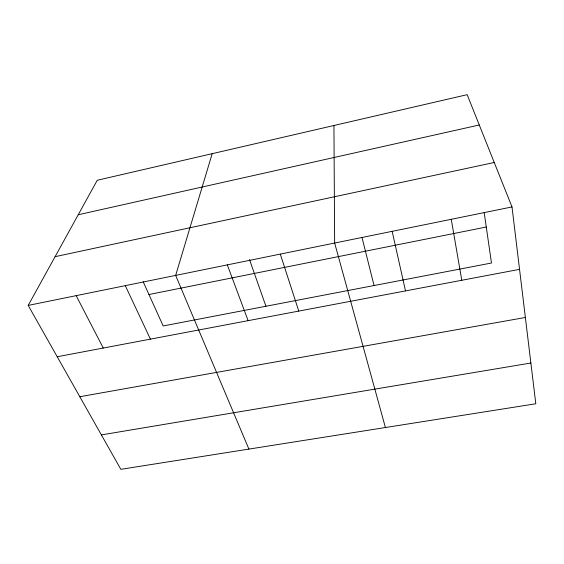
<?xml version="1.0" encoding="UTF-8"?>
<svg xmlns="http://www.w3.org/2000/svg" width="564" height="564" viewBox="0 0 564 564"><rect width="100%" height="100%" fill="white"/><g stroke="black" fill="none" stroke-linecap="round" stroke-linejoin="round"><path stroke-width="0.85" d="M212.177 153.676L175.658 275.394L248.9 449.092M28.2 305.413L97.255 180.268L467.161 94.674L512.006 206.939L535.8 403.768L120.837 469.326L28.2 305.413L512.006 206.939M78.22 214.757L479.273 124.996M55.089 256.683L494.247 162.488M148.959 294.528L486.274 227.017M57.218 356.751L519.55 269.352M79.813 396.732L525.366 317.476M101.386 434.9L530.872 363.019M76.154 295.649L103.275 348.044M125.293 285.652L150.419 339.133M143.178 281.76L163.179 325.957L491.477 263.021L484.166 212.416M227.313 264.883L248.125 320.662M249.492 259.56L265.94 306.252M280.294 254.103L298.772 311.088M385.409 427.526L334.649 243.035L333.93 125.504M362.01 237.529L374.052 285.532M392.163 231.332L405.509 290.911M451.256 219.304L461.789 280.273"/></g></svg>
